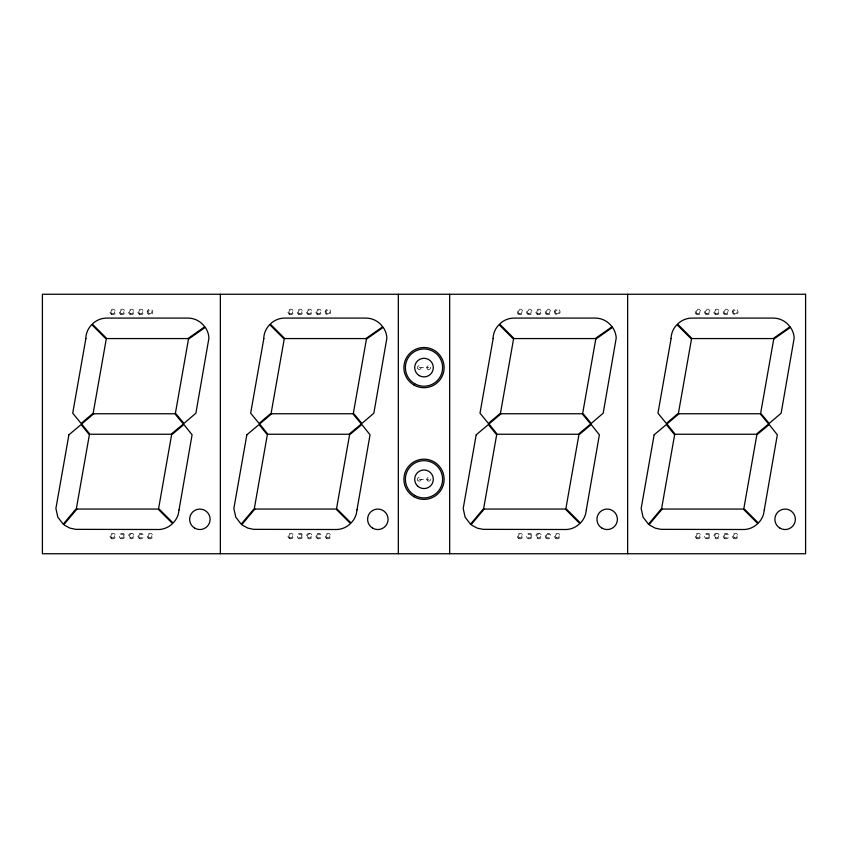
<?xml version="1.0" encoding="UTF-8"?>
<svg xmlns="http://www.w3.org/2000/svg" width="848" height="848" viewBox="0 0 848 848"><rect width="100%" height="100%" fill="white"/><g stroke="black" fill="none" stroke-linecap="round" stroke-linejoin="round"><path stroke-width="0.64" stroke-dasharray="4.24 3.18" d="M419.272 367.597L428.728 367.597M419.272 479.29L428.728 479.29M138.849 535.777L138.839 536.265A1.866 1.866 0 0 0 140.397 537.897L140.885 537.908A1.866 1.866 0 0 0 142.549 536.021A1.866 1.866 0 0 0 140.81 534.198A1.866 1.866 0 0 0 138.849 535.777M316.802 535.777L316.792 536.265A1.866 1.866 0 0 0 318.36 537.897L318.837 537.908A1.866 1.866 0 0 0 320.502 536.021A1.866 1.866 0 0 0 318.763 534.198A1.866 1.866 0 0 0 316.802 535.777M546.133 535.777L546.123 536.265A1.866 1.866 0 0 0 547.691 537.897L548.168 537.908A1.866 1.866 0 0 0 549.833 536.021A1.866 1.866 0 0 0 548.094 534.198A1.866 1.866 0 0 0 546.133 535.777M724.086 535.777L724.075 536.265A1.866 1.866 0 0 0 725.644 537.897L726.132 537.908A1.866 1.866 0 0 0 727.785 536.021A1.866 1.866 0 0 0 726.058 534.198A1.866 1.866 0 0 0 724.086 535.777M123.925 535.925L123.903 536.413A1.866 1.866 0 0 1 122.207 537.918L121.72 537.886A1.866 1.866 0 0 1 120.215 535.872A1.866 1.866 0 0 1 122.101 534.198A1.866 1.866 0 0 1 123.925 535.925M301.888 535.925L301.856 536.413A1.866 1.866 0 0 1 300.16 537.918L299.673 537.886A1.866 1.866 0 0 1 298.178 535.872A1.866 1.866 0 0 1 300.054 534.198A1.866 1.866 0 0 1 301.888 535.925M531.219 535.925L531.187 536.413A1.866 1.866 0 0 1 529.491 537.918L529.014 537.886A1.866 1.866 0 0 1 527.509 535.872A1.866 1.866 0 0 1 529.385 534.198A1.866 1.866 0 0 1 531.219 535.925M709.172 535.925L709.14 536.413A1.866 1.866 0 0 1 707.455 537.918L706.967 537.886A1.866 1.866 0 0 1 705.462 535.872A1.866 1.866 0 0 1 707.338 534.198A1.866 1.866 0 0 1 709.172 535.925M147.255 311.396L147.202 312.117A2.788 2.788 0 0 0 149.926 314.735A2.788 2.788 0 0 0 152.767 312.244A2.788 2.788 0 0 0 150.541 309.202L149.81 309.149A2.788 2.788 0 0 0 147.255 311.396M325.208 311.396L325.166 312.117A2.788 2.788 0 0 0 327.89 314.735A2.788 2.788 0 0 0 330.72 312.244A2.788 2.788 0 0 0 328.494 309.202L327.763 309.149A2.788 2.788 0 0 0 325.208 311.396M554.539 311.396L554.497 312.117A2.788 2.788 0 0 0 557.221 314.735A2.788 2.788 0 0 0 560.051 312.244A2.788 2.788 0 0 0 557.825 309.202L557.104 309.149A2.788 2.788 0 0 0 554.539 311.396M732.502 311.396L732.449 312.117A2.788 2.788 0 0 0 735.174 314.735A2.788 2.788 0 0 0 738.014 312.244A2.788 2.788 0 0 0 735.778 309.202L735.057 309.149A2.788 2.788 0 0 0 732.502 311.396M131.737 533.286L131.005 533.297A2.788 2.788 0 0 0 128.61 535.703L128.61 536.434A2.788 2.788 0 0 0 131.027 538.83L131.758 538.83A2.788 2.788 0 0 0 134.143 536.413L134.143 535.682A2.788 2.788 0 0 0 131.737 533.286M309.69 533.286L308.958 533.297A2.788 2.788 0 0 0 306.563 535.703L306.563 536.434A2.788 2.788 0 0 0 308.979 538.83L309.711 538.83A2.788 2.788 0 0 0 312.106 536.413L312.096 535.682A2.788 2.788 0 0 0 309.69 533.286M539.021 533.286L538.289 533.297A2.788 2.788 0 0 0 535.894 535.703L535.904 536.434A2.788 2.788 0 0 0 538.31 538.83L539.042 538.83A2.788 2.788 0 0 0 541.437 536.413L541.437 535.682A2.788 2.788 0 0 0 539.021 533.286M716.973 533.286L716.242 533.297A2.788 2.788 0 0 0 713.857 535.703L713.857 536.434A2.788 2.788 0 0 0 716.263 538.83L716.995 538.83A2.788 2.788 0 0 0 719.39 536.413L719.39 535.682A2.788 2.788 0 0 0 716.973 533.286M427.795 369.209A1.866 1.866 0 0 0 430.593 367.597A1.866 1.866 0 0 0 427.795 365.986A1.866 1.866 0 0 0 427.795 369.209M417.958 368.922A1.866 1.866 0 0 0 421.074 368.074A1.866 1.866 0 0 0 418.785 365.806A1.866 1.866 0 0 0 417.958 368.922M427.795 480.901A1.866 1.866 0 0 0 430.593 479.29A1.866 1.866 0 0 0 427.795 477.678A1.866 1.866 0 0 0 427.795 480.901M417.958 480.604A1.866 1.866 0 0 0 421.074 479.767A1.866 1.866 0 0 0 418.785 477.488A1.866 1.866 0 0 0 417.958 480.604M724.531 538.48A2.788 2.788 0 0 0 728.718 536.063A2.788 2.788 0 0 0 724.531 533.646A2.788 2.788 0 0 0 724.531 538.48M697.077 537.674A1.866 1.866 0 0 0 699.865 536.063A1.866 1.866 0 0 0 697.077 534.452A1.866 1.866 0 0 0 697.077 537.674M706.384 313.548A1.866 1.866 0 0 0 709.172 311.947A1.866 1.866 0 0 0 706.384 310.326A1.866 1.866 0 0 0 706.384 313.548M697.003 313.506A1.866 1.866 0 0 0 699.865 312.022A1.866 1.866 0 0 0 697.151 310.294A1.866 1.866 0 0 0 697.003 313.506M734.304 537.674A1.866 1.866 0 0 0 737.103 536.063A1.866 1.866 0 0 0 734.304 534.452A1.866 1.866 0 0 0 734.304 537.674M733.923 313.251A1.866 1.866 0 0 0 737.039 312.424A1.866 1.866 0 0 0 734.76 310.145A1.866 1.866 0 0 0 733.923 313.251M723.959 313.919A2.788 2.788 0 0 0 728.623 312.658A2.788 2.788 0 0 0 725.21 309.244A2.788 2.788 0 0 0 723.959 313.919M724.998 313.548A1.866 1.866 0 0 0 727.796 311.937A1.866 1.866 0 0 0 724.998 310.326A1.866 1.866 0 0 0 724.998 313.548M705.345 313.919A2.788 2.788 0 0 0 710.009 312.658A2.788 2.788 0 0 0 706.596 309.244A2.788 2.788 0 0 0 705.345 313.919M715.224 314.354A2.788 2.788 0 0 0 719.411 311.937A2.788 2.788 0 0 0 715.224 309.52A2.788 2.788 0 0 0 715.224 314.354M715.691 313.548A1.866 1.866 0 0 0 718.479 311.937A1.866 1.866 0 0 0 715.691 310.326A1.866 1.866 0 0 0 715.691 313.548M696.028 313.919A2.788 2.788 0 0 0 700.702 312.658A2.788 2.788 0 0 0 697.289 309.244A2.788 2.788 0 0 0 696.028 313.919M715.691 537.674A1.866 1.866 0 0 0 718.479 536.063A1.866 1.866 0 0 0 715.691 534.452A1.866 1.866 0 0 0 715.691 537.674M733.764 538.427A2.788 2.788 0 0 0 738.025 536.159A2.788 2.788 0 0 0 733.923 533.593A2.788 2.788 0 0 0 733.764 538.427M696.611 538.48A2.788 2.788 0 0 0 700.798 536.063A2.788 2.788 0 0 0 696.611 533.646A2.788 2.788 0 0 0 696.611 538.48M705.896 538.469A2.788 2.788 0 0 0 710.105 536.084A2.788 2.788 0 0 0 705.939 533.636A2.788 2.788 0 0 0 705.896 538.469M545.995 538.035A2.788 2.788 0 0 0 550.67 536.784A2.788 2.788 0 0 0 547.246 533.36A2.788 2.788 0 0 0 545.995 538.035M519.124 537.674A1.866 1.866 0 0 0 521.912 536.063A1.866 1.866 0 0 0 519.124 534.452A1.866 1.866 0 0 0 519.124 537.674M528.421 313.548A1.866 1.866 0 0 0 531.219 311.947A1.866 1.866 0 0 0 528.431 310.326A1.866 1.866 0 0 0 528.421 313.548M519.05 313.506A1.866 1.866 0 0 0 521.912 312.022A1.866 1.866 0 0 0 519.188 310.294A1.866 1.866 0 0 0 519.05 313.506M556.352 537.674A1.866 1.866 0 0 0 559.139 536.063A1.866 1.866 0 0 0 556.352 534.452A1.866 1.866 0 0 0 556.352 537.674M555.959 313.251A1.866 1.866 0 0 0 559.076 312.424A1.866 1.866 0 0 0 556.797 310.145A1.866 1.866 0 0 0 555.959 313.251M545.995 313.919A2.788 2.788 0 0 0 550.67 312.658A2.788 2.788 0 0 0 547.246 309.244A2.788 2.788 0 0 0 545.995 313.919M547.045 313.548A1.866 1.866 0 0 0 549.833 311.937A1.866 1.866 0 0 0 547.045 310.326A1.866 1.866 0 0 0 547.045 313.548M527.382 313.919A2.788 2.788 0 0 0 532.056 312.658A2.788 2.788 0 0 0 528.633 309.244A2.788 2.788 0 0 0 527.382 313.919M537.272 314.354A2.788 2.788 0 0 0 541.459 311.937A2.788 2.788 0 0 0 537.272 309.52A2.788 2.788 0 0 0 537.272 314.354M537.346 313.251A1.866 1.866 0 0 0 540.462 312.424A1.866 1.866 0 0 0 538.183 310.145A1.866 1.866 0 0 0 537.346 313.251M518.075 313.919A2.788 2.788 0 0 0 522.75 312.658A2.788 2.788 0 0 0 519.326 309.244A2.788 2.788 0 0 0 518.075 313.919M537.346 537.378A1.866 1.866 0 0 0 540.462 536.54A1.866 1.866 0 0 0 538.183 534.261A1.866 1.866 0 0 0 537.346 537.378M555.8 538.427A2.788 2.788 0 0 0 560.072 536.159A2.788 2.788 0 0 0 555.97 533.593A2.788 2.788 0 0 0 555.8 538.427M518.658 538.48A2.788 2.788 0 0 0 522.845 536.063A2.788 2.788 0 0 0 518.658 533.646A2.788 2.788 0 0 0 518.658 538.48M527.944 538.469A2.788 2.788 0 0 0 532.152 536.084A2.788 2.788 0 0 0 527.986 533.636A2.788 2.788 0 0 0 527.944 538.469M317.247 538.48A2.788 2.788 0 0 0 321.434 536.063A2.788 2.788 0 0 0 317.247 533.646A2.788 2.788 0 0 0 317.247 538.48M289.793 537.674A1.866 1.866 0 0 0 292.581 536.063A1.866 1.866 0 0 0 289.793 534.452A1.866 1.866 0 0 0 289.793 537.674M299.09 313.548A1.866 1.866 0 0 0 301.888 311.947A1.866 1.866 0 0 0 299.1 310.326A1.866 1.866 0 0 0 299.09 313.548M289.719 313.506A1.866 1.866 0 0 0 292.581 312.022A1.866 1.866 0 0 0 289.857 310.294A1.866 1.866 0 0 0 289.719 313.506M327.021 537.674A1.866 1.866 0 0 0 329.808 536.063A1.866 1.866 0 0 0 327.021 534.452A1.866 1.866 0 0 0 327.021 537.674M326.628 313.251A1.866 1.866 0 0 0 329.745 312.424A1.866 1.866 0 0 0 327.466 310.145A1.866 1.866 0 0 0 326.628 313.251M317.247 314.354A2.788 2.788 0 0 0 321.434 311.937A2.788 2.788 0 0 0 317.247 309.52A2.788 2.788 0 0 0 317.247 314.354M317.322 313.251A1.866 1.866 0 0 0 320.438 312.424A1.866 1.866 0 0 0 318.159 310.145A1.866 1.866 0 0 0 317.322 313.251M298.634 314.354A2.788 2.788 0 0 0 302.821 311.937A2.788 2.788 0 0 0 298.634 309.52A2.788 2.788 0 0 0 298.634 314.354M307.941 314.354A2.788 2.788 0 0 0 312.128 311.937A2.788 2.788 0 0 0 307.941 309.52A2.788 2.788 0 0 0 307.941 314.354M308.015 313.251A1.866 1.866 0 0 0 311.131 312.424A1.866 1.866 0 0 0 308.852 310.145A1.866 1.866 0 0 0 308.015 313.251M289.327 314.354A2.788 2.788 0 0 0 293.514 311.937A2.788 2.788 0 0 0 289.327 309.52A2.788 2.788 0 0 0 289.327 314.354M308.015 537.378A1.866 1.866 0 0 0 311.131 536.54A1.866 1.866 0 0 0 308.852 534.261A1.866 1.866 0 0 0 308.015 537.378M326.469 538.427A2.788 2.788 0 0 0 330.741 536.159A2.788 2.788 0 0 0 326.639 533.593A2.788 2.788 0 0 0 326.469 538.427M289.327 538.48A2.788 2.788 0 0 0 293.514 536.063A2.788 2.788 0 0 0 289.327 533.646A2.788 2.788 0 0 0 289.327 538.48M298.613 538.469A2.788 2.788 0 0 0 302.821 536.084A2.788 2.788 0 0 0 298.644 533.636A2.788 2.788 0 0 0 298.613 538.469M139.284 538.48A2.788 2.788 0 0 0 143.482 536.063A2.788 2.788 0 0 0 139.284 533.646A2.788 2.788 0 0 0 139.284 538.48M111.83 537.674A1.866 1.866 0 0 0 114.628 536.063A1.866 1.866 0 0 0 111.83 534.452A1.866 1.866 0 0 0 111.83 537.674M121.137 313.548A1.866 1.866 0 0 0 123.935 311.947A1.866 1.866 0 0 0 121.147 310.326A1.866 1.866 0 0 0 121.137 313.548M111.766 313.506A1.866 1.866 0 0 0 114.618 312.022A1.866 1.866 0 0 0 111.904 310.294A1.866 1.866 0 0 0 111.766 313.506M149.057 537.674A1.866 1.866 0 0 0 151.856 536.063A1.866 1.866 0 0 0 149.057 534.452A1.866 1.866 0 0 0 149.057 537.674M149.057 313.548A1.866 1.866 0 0 0 151.856 311.937A1.866 1.866 0 0 0 149.057 310.326A1.866 1.866 0 0 0 149.057 313.548M139.284 314.354A2.788 2.788 0 0 0 143.482 311.937A2.788 2.788 0 0 0 139.284 309.52A2.788 2.788 0 0 0 139.284 314.354M139.75 313.548A1.866 1.866 0 0 0 142.549 311.937A1.866 1.866 0 0 0 139.75 310.326A1.866 1.866 0 0 0 139.75 313.548M120.67 314.354A2.788 2.788 0 0 0 124.868 311.937A2.788 2.788 0 0 0 120.67 309.52A2.788 2.788 0 0 0 120.67 314.354M129.977 314.354A2.788 2.788 0 0 0 134.175 311.937A2.788 2.788 0 0 0 129.977 309.52A2.788 2.788 0 0 0 129.977 314.354M130.444 313.548A1.866 1.866 0 0 0 133.242 311.937A1.866 1.866 0 0 0 130.444 310.326A1.866 1.866 0 0 0 130.444 313.548M111.364 314.354A2.788 2.788 0 0 0 115.551 311.937A2.788 2.788 0 0 0 111.364 309.52A2.788 2.788 0 0 0 111.364 314.354M130.444 537.674A1.866 1.866 0 0 0 133.242 536.063A1.866 1.866 0 0 0 130.444 534.452A1.866 1.866 0 0 0 130.444 537.674M148.517 538.427A2.788 2.788 0 0 0 152.788 536.159A2.788 2.788 0 0 0 148.676 533.593A2.788 2.788 0 0 0 148.517 538.427M111.364 538.48A2.788 2.788 0 0 0 115.551 536.063A2.788 2.788 0 0 0 111.364 533.646A2.788 2.788 0 0 0 111.364 538.48M120.66 538.469A2.788 2.788 0 0 0 124.868 536.084A2.788 2.788 0 0 0 120.692 533.636A2.788 2.788 0 0 0 120.66 538.469"/><path stroke-width="1.27" d="M627.647 294.256L627.647 553.744M449.684 294.256L449.684 553.744M398.316 294.256L398.316 553.744M220.353 294.256L220.353 553.744M179.045 509.849L178.387 513.814A20.479 20.479 0 0 1 173.087 522.993L158.608 508.514L171.603 434.801L183.931 424.562L192.083 434.801L179.045 509.849M356.997 509.849L356.34 513.814A20.479 20.479 0 0 1 351.04 522.993L336.561 508.514L349.567 434.801L361.895 424.562L370.035 434.801L356.997 509.849M586.328 509.849L585.671 513.814A20.479 20.479 0 0 1 580.382 522.993L565.902 508.514L578.898 434.801L591.226 424.562L599.377 434.801L586.328 509.849M764.281 509.849L763.635 513.814A20.479 20.479 0 0 1 758.335 522.993L743.855 508.514L756.851 434.801L769.178 424.562L777.33 434.801L764.281 509.849M68.9 434.801L55.904 508.514L57.823 517.163L63.218 524.191L76.384 508.514L89.379 434.801L81.122 424.562L68.9 434.801M85.871 338.564L72.705 413.199L81.122 423.438L93.185 413.199L106.244 339.115L91.764 324.636A20.479 20.479 0 0 0 85.818 337.78L85.871 338.564M188.479 339.115L175.419 413.199L183.931 423.438L195.888 413.199L208.926 338.076A20.479 20.479 0 0 0 205.248 327.37L188.479 339.115M246.853 434.801L233.857 508.514L235.776 517.163L241.171 524.191L254.336 508.514L267.332 434.801L259.075 424.562L246.853 434.801M263.823 338.564L250.669 413.199L259.075 423.438L271.137 413.199L284.207 339.115L269.728 324.636A20.479 20.479 0 0 0 263.77 337.78L263.823 338.564M366.431 339.115L353.372 413.199L361.895 423.438L373.851 413.199L386.879 338.076A20.479 20.479 0 0 0 383.211 327.37L366.431 339.115M476.194 434.801L463.188 508.514L465.107 517.163L470.502 524.191L483.667 508.514L496.663 434.801L488.406 424.562L476.194 434.801M493.154 338.564L480 413.199L488.406 423.438L500.468 413.199L513.538 339.115L499.059 324.636A20.479 20.479 0 0 0 493.101 337.78L493.154 338.564M595.762 339.115L582.703 413.199L591.226 423.438L603.182 413.199L616.22 338.076A20.479 20.479 0 0 0 612.542 327.37L595.762 339.115M654.147 434.801L641.152 508.514L643.07 517.163L648.466 524.191L661.62 508.514L674.626 434.801L666.358 424.562L654.147 434.801M671.118 338.564L657.953 413.199L666.358 423.438L678.432 413.199L691.491 339.115L677.011 324.636A20.479 20.479 0 0 0 671.065 337.78L671.118 338.564M773.726 339.115L760.656 413.199L769.178 423.438L781.135 413.199L794.173 338.076A20.479 20.479 0 0 0 790.495 327.37L773.726 339.115M76.935 509.065L63.865 524.605L64.639 525.283L69.96 528.134L75.726 529.343L159.392 529.502A20.479 20.479 0 0 0 172.526 523.545L158.057 509.065L76.935 509.065M254.898 509.065L241.818 524.605L242.592 525.283L247.923 528.134L253.679 529.343L337.345 529.502A20.479 20.479 0 0 0 350.489 523.545L336.009 509.065L254.898 509.065M484.229 509.065L471.149 524.605L471.923 525.283L477.254 528.134L483.01 529.343L566.676 529.502A20.479 20.479 0 0 0 579.82 523.545L565.34 509.065L484.229 509.065M662.182 509.065L649.102 524.605L649.875 525.283L655.207 528.134L660.974 529.343L744.639 529.502A20.479 20.479 0 0 0 757.773 523.545L743.293 509.065L662.182 509.065M93.746 413.76L81.673 424L89.93 434.24L171.052 434.24L183.38 424L174.858 413.76L93.746 413.76M271.699 413.76L259.636 424L267.894 434.24L349.005 434.24L361.333 424L352.81 413.76L271.699 413.76M501.03 413.76L488.967 424L497.225 434.24L578.336 434.24L590.664 424L582.141 413.76L501.03 413.76M678.983 413.76L666.92 424L675.178 434.24L756.289 434.24L768.617 424L760.105 413.76L678.983 413.76M204.697 326.819L187.917 338.564L106.806 338.564L92.326 324.084A20.479 20.479 0 0 1 106.806 318.085L187.917 318.085A20.479 20.479 0 0 1 204.697 326.819M382.649 326.819L365.88 338.564L284.758 338.564L270.279 324.084A20.479 20.479 0 0 1 284.758 318.085L365.88 318.085A20.479 20.479 0 0 1 382.649 326.819M611.98 326.819L595.211 338.564L514.089 338.564L499.62 324.084A20.479 20.479 0 0 1 514.089 318.085L595.211 318.085A20.479 20.479 0 0 1 611.98 326.819M789.933 326.819L773.164 338.564L692.053 338.564L677.573 324.084A20.479 20.479 0 0 1 692.053 318.085L773.164 318.085A20.479 20.479 0 0 1 789.933 326.819M805.6 294.256L42.4 294.256L42.4 553.744L805.6 553.744L805.6 294.256M413.951 385.013A20.108 20.108 0 0 0 444.108 367.597A20.108 20.108 0 0 0 413.951 350.192A20.108 20.108 0 0 0 413.951 385.013M414.693 383.72A18.614 18.614 0 0 0 442.614 367.597A18.614 18.614 0 0 0 414.693 351.475A18.614 18.614 0 0 0 414.693 383.72M419.347 375.653A9.307 9.307 0 0 0 433.307 367.597A9.307 9.307 0 0 0 419.347 359.541A9.307 9.307 0 0 0 419.347 375.653M413.951 496.695A20.108 20.108 0 0 0 444.108 479.29A20.108 20.108 0 0 0 413.951 461.874A20.108 20.108 0 0 0 413.951 496.695M414.693 495.402A18.614 18.614 0 0 0 442.614 479.29A18.614 18.614 0 0 0 414.693 463.167A18.614 18.614 0 0 0 414.693 495.402M417.417 485.862A9.307 9.307 0 0 0 432.989 481.696A9.307 9.307 0 0 0 421.594 470.29A9.307 9.307 0 0 0 417.417 485.862M780.001 528.177A10.24 10.24 0 0 0 795.36 519.305A10.24 10.24 0 0 0 780.001 510.443A10.24 10.24 0 0 0 780.001 528.177M602.048 528.177A10.24 10.24 0 0 0 617.408 519.305A10.24 10.24 0 0 0 602.048 510.443A10.24 10.24 0 0 0 602.048 528.177M372.717 528.177A10.24 10.24 0 0 0 388.077 519.305A10.24 10.24 0 0 0 372.717 510.443A10.24 10.24 0 0 0 372.717 528.177M194.764 528.177A10.24 10.24 0 0 0 210.113 519.305A10.24 10.24 0 0 0 194.764 510.443A10.24 10.24 0 0 0 194.764 528.177"/></g></svg>
